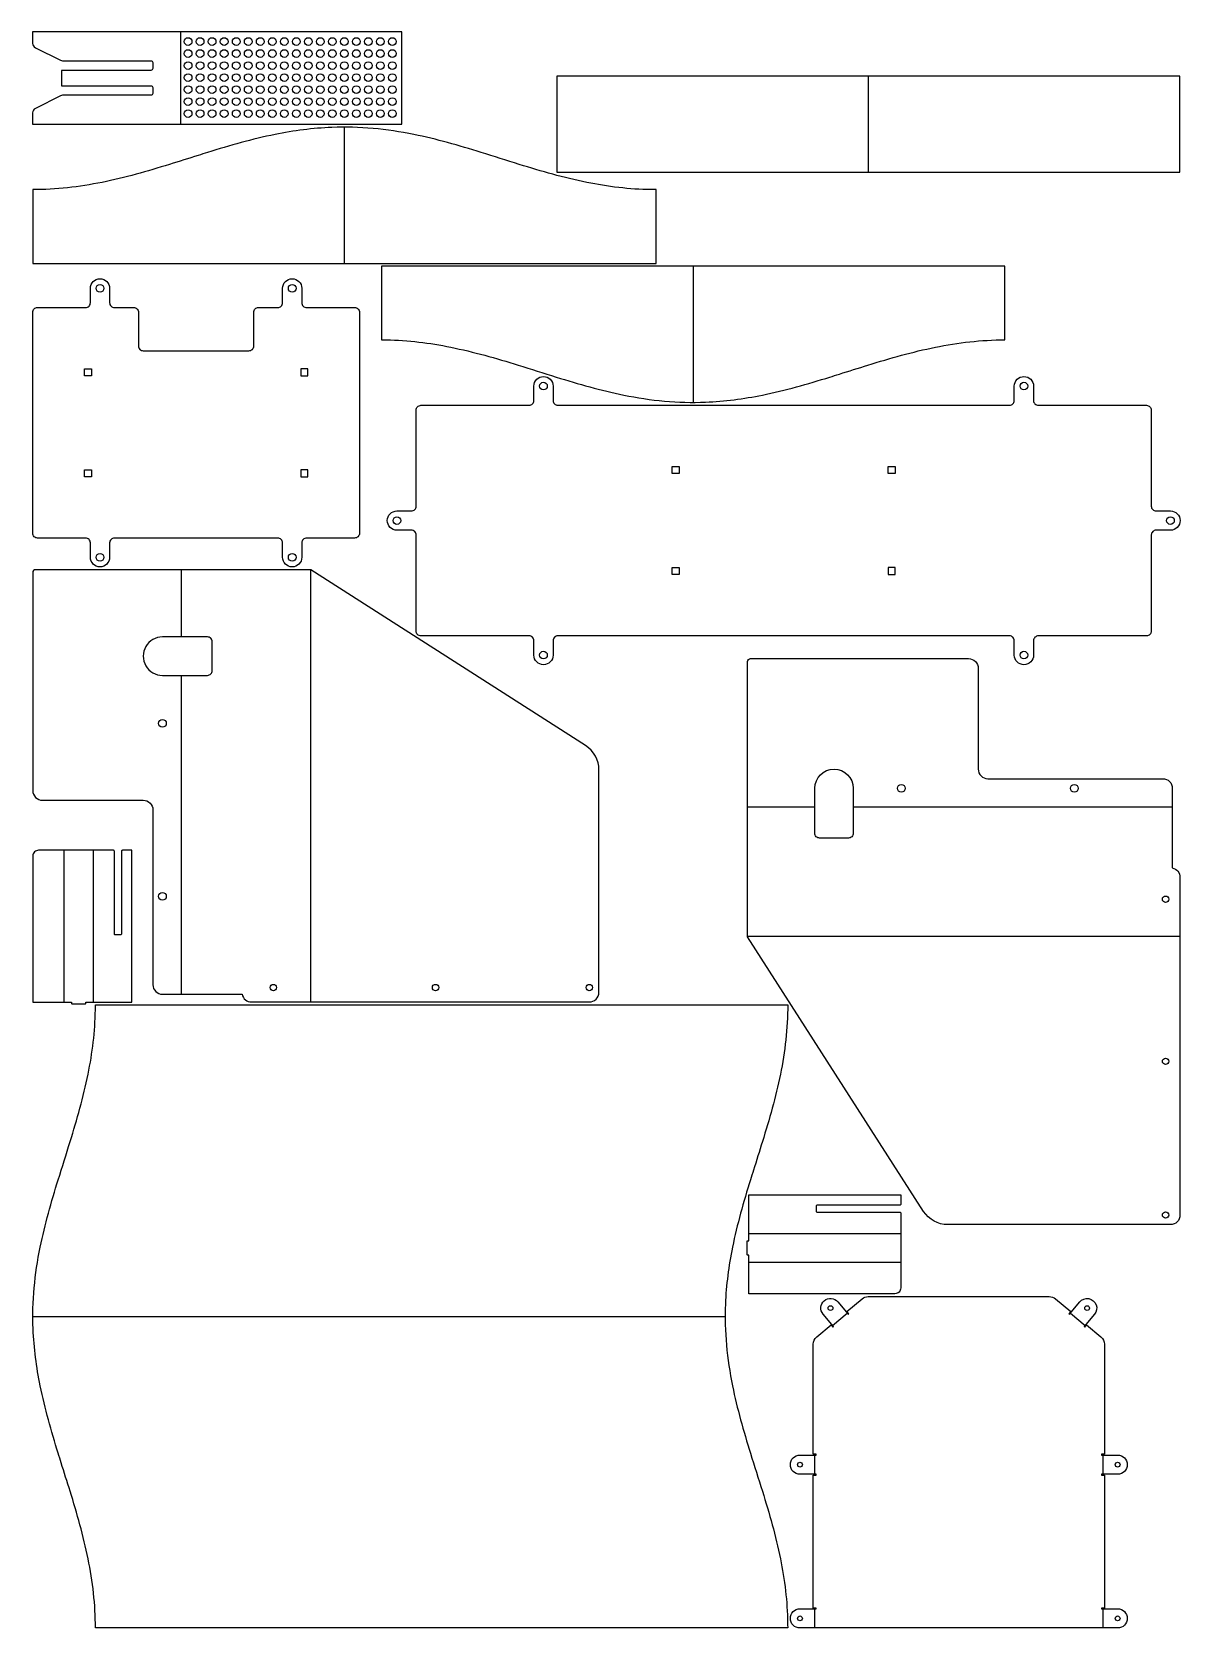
# Model space of a CAD drawing. Extents: x 4134 to 5329, y 7749 to 9410.
import ezdxf

# ---------------------------------------------------------------- set-up
doc = ezdxf.new("R2010")
doc.units = 0

# ---------------------------------------------------------------- blocks, each defined once
blk = doc.blocks.new('Part1154022609', base_point=(-175.3, 0))
at = {"layer": '1'}
blk.add_lwpolyline([(165.3, 180, -1), (165.3, 160), (148.5, 160), (148.5, 159.2), (151.5, 159.2), (151.5, 20.8), (148.5, 20.8), (148.5, 20), (165.3, 20, -1), (165.3, 0), (-165.3, 0, -1), (-165.3, 20), (-148.5, 20), (-148.5, 20.8), (-151.5, 20.8), (-151.5, 159.2), (-148.5, 159.2), (-148.5, 160), (-165.3, 160, -1), (-165.3, 180), (-148.5, 180), (-148.5, 180.8), (-151.5, 180.8), (-151.5, 295.3, -0.221695), (-147.9, 303), (-132.9, 315.6), (-131, 313.3), (-130.4, 313.8), (-141.2, 326.6, -1), (-125.9, 339.5), (-115.1, 326.6), (-114.5, 327.1), (-116.5, 329.4), (-100.7, 342.7, -0.176327), (-94.2, 345), (94.2, 345, -0.176327), (100.7, 342.7), (116.5, 329.4), (114.5, 327.1), (115.1, 326.6), (125.9, 339.5, -1), (141.2, 326.6), (130.4, 313.8), (131, 313.3), (132.9, 315.6), (147.9, 303, -0.221695), (151.5, 295.3), (151.5, 180.8), (148.5, 180.8), (148.5, 180)], format="xyb", close=True, dxfattribs=at)
for centre in [(-133.5, 333), (133.5, 333), (-165.3, 170), (165.3, 170), (-165.3, 10), (165.3, 10)]:
    blk.add_circle(centre, 2.5, dxfattribs=at)
at = {"layer": '2'}
for p, q in [((-131.5, 315), (-116.1, 327.9)), ((116.1, 327.9), (131.5, 315)), ((-150.1, 180), (-150.1, 160)), ((150.1, 160), (150.1, 180)), ((-150.1, 20), (-150.1, 0)), ((150.1, 0), (150.1, 20))]:
    blk.add_line(p, q, dxfattribs=at)
blk = doc.blocks.new('Part770253570', base_point=(-23.5, -158))
at = {"layer": '1'}
blk.add_lwpolyline([(-23.5, 0), (16.7, 0), (16.7, 1, -0.414214), (17.7, 2), (30.7, 2, -0.414214), (31.7, 1), (31.7, 0), (79.4, 0), (79.4, -158), (69.7, -158, -0.414214), (68.7, -157), (68.7, -71, 0.414214), (67.7, -70), (62.3, -70, 0.414214), (61.3, -71), (61.3, -157, -0.414214), (60.3, -158), (-17.5, -158, -0.414214), (-23.5, -152)], format="xyb", close=True, dxfattribs=at)
at = {"layer": '2'}
for p, q in [((9.1, -158), (9.1, 0)), ((39.3, 0), (39.3, -158))]:
    blk.add_line(p, q, dxfattribs=at)
blk = doc.blocks.new('Part1084609219', base_point=(0, -392.8))
at = {"layer": '1'}
blk.add_open_spline([(648.6, 392.8), (646.9, 392.7), (645.2, 392.7), (643.4, 392.7), (643.4, 392.7), (620.9, 392.4), (598.5, 389.6), (576.5, 385.1), (576.5, 385.1), (552.7, 380.3), (529.4, 373.6), (506.3, 366.4), (506.3, 366.4), (493.1, 362.3), (479.9, 358.1), (466.7, 354), (466.7, 354), (443.5, 346.8), (420.2, 340.1), (396.5, 335.3), (396.5, 335.3), (368.5, 329.6), (339.9, 326.7), (311.3, 327.9), (311.3, 327.9), (291.5, 328.7), (271.7, 331.3), (252.2, 335.3), (252.2, 335.3), (228.4, 340.1), (205.1, 346.8), (182, 354), (182, 354), (178.7, 355), (175.4, 356.1), (172.1, 357.1), (172.1, 357.1), (162.2, 360.2), (152.3, 363.4), (142.3, 366.4), (142.3, 366.4), (119.2, 373.6), (95.9, 380.3), (72.2, 385.1), (72.2, 385.1), (48.4, 390), (24.2, 392.8), (0, 392.8), (0, 392.8), (0, 152.6), (0, -87.5), (0, -327.7), (0, -327.7), (1.7, -327.7), (3.5, -327.7), (5.2, -327.7), (5.2, -327.7), (27.7, -328), (50.1, -330.8), (72.2, -335.3), (72.2, -335.3), (95.9, -340.1), (119.2, -346.8), (142.3, -354), (142.3, -354), (155.6, -358.1), (168.8, -362.3), (182, -366.4), (182, -366.4), (205.1, -373.6), (228.4, -380.3), (252.2, -385.1), (252.2, -385.1), (280.1, -390.8), (308.7, -393.7), (337.3, -392.5), (337.3, -392.5), (357.2, -391.7), (377, -389.1), (396.5, -385.1), (396.5, -385.1), (420.2, -380.3), (443.5, -373.6), (466.7, -366.4), (466.7, -366.4), (470, -365.4), (473.3, -364.4), (476.6, -363.3), (476.6, -363.3), (486.5, -360.2), (496.4, -357.1), (506.3, -354), (506.3, -354), (529.4, -346.9), (552.7, -340.1), (576.5, -335.3), (576.5, -335.3), (600.2, -330.5), (624.4, -327.6), (648.6, -327.7), (648.6, -327.7), (648.6, -87.5), (648.6, 152.6), (648.6, 392.8)], degree=3, knots=[0, 0, 0, 0, 0.038462, 0.038462, 0.038462, 0.038462, 0.076923, 0.076923, 0.076923, 0.076923, 0.115385, 0.115385, 0.115385, 0.115385, 0.153846, 0.153846, 0.153846, 0.153846, 0.192308, 0.192308, 0.192308, 0.192308, 0.230769, 0.230769, 0.230769, 0.230769, 0.269231, 0.269231, 0.269231, 0.269231, 0.307692, 0.307692, 0.307692, 0.307692, 0.346154, 0.346154, 0.346154, 0.346154, 0.384615, 0.384615, 0.384615, 0.384615, 0.423077, 0.423077, 0.423077, 0.423077, 0.461538, 0.461538, 0.461538, 0.461538, 0.5, 0.5, 0.5, 0.5, 0.538462, 0.538462, 0.538462, 0.538462, 0.576923, 0.576923, 0.576923, 0.576923, 0.615385, 0.615385, 0.615385, 0.615385, 0.653846, 0.653846, 0.653846, 0.653846, 0.692308, 0.692308, 0.692308, 0.692308, 0.730769, 0.730769, 0.730769, 0.730769, 0.769231, 0.769231, 0.769231, 0.769231, 0.807692, 0.807692, 0.807692, 0.807692, 0.846154, 0.846154, 0.846154, 0.846154, 0.884615, 0.884615, 0.884615, 0.884615, 0.923077, 0.923077, 0.923077, 0.923077, 0.961538, 0.961538, 0.961538, 0.961538, 1, 1, 1, 1], dxfattribs=at)
at = {"layer": '2'}
blk.add_line((324.3, -392.8), (324.3, 327.7), dxfattribs=at)
blk = doc.blocks.new('Part2047487443', base_point=(-225, -172.4))
at = {"layer": '1'}
for points in [[(225, 117.1), (225, -169.4, -0.414214), (222, -172.4), (-5, -172.4, -0.414214), (-15, -162.4), (-15, -57.4, 0.414214), (-25, -47.4), (-207, -47.4, -0.414214), (-217, -37.4), (-217, 45.5, -0.356394), (-225, 55.3), (-225, 406.8, -0.414214), (-215, 416.8), (16.6, 416.8, -0.255573), (41.8, 403)], [(155, 9.4), (155, -37.4, -1), (115, -37.4), (115, 9.4, -0.414214), (120, 14.4), (150, 14.4, -0.414214)]]:
    blk.add_lwpolyline(points, format="xyb", close=True, dxfattribs=at)
for centre, radius in [((-210, 406.8), 3.3), ((-210, 246.8), 3.3), ((-210, 78), 3.3), ((-115, -37.4), 4), ((65, -37.4), 4)]:
    blk.add_circle(centre, radius, dxfattribs=at)
at = {"layer": '2'}
for p, q in [((225, 116.6), (-225, 116.6)), ((-217, -17.9), (115, -17.9)), ((155, -17.9), (225, -17.9))]:
    blk.add_line(p, q, dxfattribs=at)
blk = doc.blocks.new('Part1270037262', base_point=(-23.5, -158))
at = {"layer": '1'}
blk.add_lwpolyline([(79.4, 0), (39.2, 0), (39.2, 1, 0.414214), (38.2, 2), (25.2, 2, 0.414214), (24.2, 1), (24.2, 0), (-23.5, 0), (-23.5, -158), (-13.8, -158, 0.414214), (-12.8, -157), (-12.8, -71, -0.414214), (-11.8, -70), (-6.4, -70, -0.414214), (-5.4, -71), (-5.4, -157, 0.414214), (-4.4, -158), (73.4, -158, 0.414214), (79.4, -152)], format="xyb", close=True, dxfattribs=at)
at = {"layer": '2'}
for p, q in [((16.6, -158), (16.6, 0)), ((46.8, 0), (46.8, -158))]:
    blk.add_line(p, q, dxfattribs=at)
blk = doc.blocks.new('Part880310054', base_point=(-225, -172.4))
at = {"layer": '1'}
for points in [[(-225, 117.1), (-225, -169.4, 0.414214), (-222, -172.4), (5, -172.4, 0.414214), (15, -162.4), (15, -57.4, -0.414214), (25, -47.4), (207, -47.4, 0.414214), (217, -37.4), (217, 45.5, 0.356394), (225, 55.3), (225, 406.8, 0.414214), (215, 416.8), (-16.6, 416.8, 0.255573), (-41.8, 403)], [(-155, 9.4), (-155, -37.4, 1), (-115, -37.4), (-115, 9.4, 0.414214), (-120, 14.4), (-150, 14.4, 0.414214)]]:
    blk.add_lwpolyline(points, format="xyb", close=True, dxfattribs=at)
for centre, radius in [((210, 406.8), 3.3), ((210, 246.8), 3.3), ((210, 78), 3.3), ((-65, -37.4), 4), ((115, -37.4), 4)]:
    blk.add_circle(centre, radius, dxfattribs=at)
at = {"layer": '2'}
for p, q in [((-225, 116.6), (225, 116.6)), ((-225, -17.9), (-155, -17.9)), ((-115, -17.9), (217, -17.9))]:
    blk.add_line(p, q, dxfattribs=at)
blk = doc.blocks.new('Part1893283865', base_point=(-170, -150))
at = {"layer": '1'}
blk.add_lwpolyline([(170, 115), (170, -115, -0.4142136), (165, -120), (115, -120, 0.4142136), (110, -125), (110, -140, -1), (90, -140), (90, -125, 0.4142136), (85, -120), (-85, -120, 0.4142136), (-90, -125), (-90, -140, -1), (-110, -140), (-110, -125, 0.4142136), (-115, -120), (-165, -120, -0.4142136), (-170, -115), (-170, 115, -0.4142136), (-165, 120), (-115, 120, 0.4142136), (-110, 125), (-110, 140, -1), (-90, 140), (-90, 125, 0.4142136), (-85, 120), (-65, 120, -0.4142136), (-60, 115), (-60, 80, 0.4142136), (-55, 75), (55, 75, 0.4142136), (60, 80), (60, 115, -0.4142136), (65, 120), (85, 120, 0.4142136), (90, 125), (90, 140, -1), (110, 140), (110, 125, 0.4142136), (115, 120), (165, 120, -0.4142136)], format="xyb", close=True, dxfattribs=at)
for points in [[(-108.85, 56.15), (-108.85, 48.85), (-116.15, 48.85), (-116.15, 56.15)], [(116.15, 56.15), (108.85, 56.15), (108.85, 48.85), (116.15, 48.85)], [(-108.85, -48.85), (-108.85, -56.15), (-116.15, -56.15), (-116.15, -48.85)], [(116.15, -48.85), (108.85, -48.85), (108.85, -56.15), (116.15, -56.15)]]:
    blk.add_lwpolyline(points, close=True, dxfattribs=at)
for centre in [(-100, 140), (100, 140), (-100, -140), (100, -140)]:
    blk.add_circle(centre, 4, dxfattribs=at)
blk = doc.blocks.new('Part1241498244')
at = {"layer": '1'}
blk.add_open_spline([(648.6, 76.7), (648.6, 51.1), (648.6, 25.6), (648.6, 0), (648.6, 0), (432.4, 0), (216.2, 0), (0, 0), (0, 0), (0, 25.6), (0, 51.1), (0, 76.7), (0, 76.7), (24.2, 76.6), (48.4, 79.5), (72.2, 84.3), (72.2, 84.3), (95.9, 89.1), (119.2, 95.8), (142.3, 103), (142.3, 103), (152.3, 106.1), (162.2, 109.2), (172.1, 112.3), (172.1, 112.3), (175.4, 113.4), (178.7, 114.4), (182, 115.4), (182, 115.4), (205.1, 122.6), (228.4, 129.3), (252.2, 134.1), (252.2, 134.1), (271.7, 138.1), (291.5, 140.7), (311.3, 141.5), (311.3, 141.5), (339.9, 142.7), (368.5, 139.9), (396.5, 134.1), (396.5, 134.1), (420.2, 129.3), (443.5, 122.6), (466.7, 115.4), (466.7, 115.4), (479.9, 111.3), (493.1, 107.1), (506.3, 103), (506.3, 103), (529.4, 95.8), (552.7, 89.1), (576.5, 84.3), (576.5, 84.3), (598.5, 79.8), (620.9, 77), (643.4, 76.7), (643.4, 76.7), (645.2, 76.7), (646.9, 76.7), (648.6, 76.7)], degree=3, knots=[0, 0, 0, 0, 0.066667, 0.066667, 0.066667, 0.066667, 0.133333, 0.133333, 0.133333, 0.133333, 0.2, 0.2, 0.2, 0.2, 0.266667, 0.266667, 0.266667, 0.266667, 0.333333, 0.333333, 0.333333, 0.333333, 0.4, 0.4, 0.4, 0.4, 0.466667, 0.466667, 0.466667, 0.466667, 0.533333, 0.533333, 0.533333, 0.533333, 0.6, 0.6, 0.6, 0.6, 0.666667, 0.666667, 0.666667, 0.666667, 0.733333, 0.733333, 0.733333, 0.733333, 0.8, 0.8, 0.8, 0.8, 0.866667, 0.866667, 0.866667, 0.866667, 0.933333, 0.933333, 0.933333, 0.933333, 1, 1, 1, 1], dxfattribs=at)
at = {"layer": '2'}
blk.add_line((324.3, 0), (324.3, 141.8), dxfattribs=at)
blk = doc.blocks.new('Part352481219', base_point=(-412.5, -150))
at = {"layer": '1'}
blk.add_lwpolyline([(402.5, 10, -1), (402.5, -10), (387.5, -10, 0.4142136), (382.5, -15), (382.5, -115, -0.4142136), (377.5, -120), (265, -120, 0.4142136), (260, -125), (260, -140, -1), (240, -140), (240, -125, 0.4142136), (235, -120), (-235, -120, 0.4142136), (-240, -125), (-240, -140, -1), (-260, -140), (-260, -125, 0.4142136), (-265, -120), (-377.5, -120, -0.4142136), (-382.5, -115), (-382.5, -15, 0.4142136), (-387.5, -10), (-402.5, -10, -1), (-402.5, 10), (-387.5, 10, 0.4142136), (-382.5, 15), (-382.5, 115, -0.4142136), (-377.5, 120), (-265, 120, 0.4142136), (-260, 125), (-260, 140, -1), (-240, 140), (-240, 125, 0.4142136), (-235, 120), (235, 120, 0.4142136), (240, 125), (240, 140, -1), (260, 140), (260, 125, 0.4142136), (265, 120), (377.5, 120, -0.4142136), (382.5, 115), (382.5, 15, 0.4142136), (387.5, 10)], format="xyb", close=True, dxfattribs=at)
for points in [[(-108.85, 56.15), (-108.85, 48.85), (-116.15, 48.85), (-116.15, 56.15)], [(116.15, 56.15), (116.15, 48.85), (108.85, 48.85), (108.85, 56.15)], [(-108.85, -48.85), (-108.85, -56.15), (-116.15, -56.15), (-116.15, -48.85)], [(116.15, -48.85), (108.85, -48.85), (108.85, -56.15), (116.15, -56.15)]]:
    blk.add_lwpolyline(points, close=True, dxfattribs=at)
for centre in [(-250, 140), (250, 140), (-402.5, 0), (402.5, 0), (-250, -140), (250, -140)]:
    blk.add_circle(centre, 4, dxfattribs=at)
blk = doc.blocks.new('Part383518975')
at = {"layer": '1'}
blk.add_lwpolyline([(648.6, 100), (0, 100), (0, 0), (648.6, 0)], close=True, dxfattribs=at)
at = {"layer": '2'}
blk.add_line((324.3, 0), (324.3, 100), dxfattribs=at)
blk = doc.blocks.new('Part242442393')
at = {"layer": '1'}
blk.add_open_spline([(648.6, 76.7), (648.6, 51.1), (648.6, 25.6), (648.6, 0), (648.6, 0), (432.4, 0), (216.2, 0), (0, 0), (0, 0), (0, 25.6), (0, 51.1), (0, 76.7), (0, 76.7), (24.2, 76.6), (48.4, 79.5), (72.2, 84.3), (72.2, 84.3), (95.9, 89.1), (119.2, 95.8), (142.3, 103), (142.3, 103), (152.3, 106.1), (162.2, 109.2), (172.1, 112.3), (172.1, 112.3), (175.4, 113.4), (178.7, 114.4), (182, 115.4), (182, 115.4), (205.1, 122.6), (228.4, 129.3), (252.2, 134.1), (252.2, 134.1), (271.7, 138.1), (291.5, 140.7), (311.3, 141.5), (311.3, 141.5), (339.9, 142.7), (368.5, 139.9), (396.5, 134.1), (396.5, 134.1), (420.2, 129.3), (443.5, 122.6), (466.7, 115.4), (466.7, 115.4), (479.9, 111.3), (493.1, 107.1), (506.3, 103), (506.3, 103), (529.4, 95.8), (552.7, 89.1), (576.5, 84.3), (576.5, 84.3), (598.5, 79.8), (620.9, 77), (643.4, 76.7), (643.4, 76.7), (645.2, 76.7), (646.9, 76.7), (648.6, 76.7)], degree=3, knots=[0, 0, 0, 0, 0.066667, 0.066667, 0.066667, 0.066667, 0.133333, 0.133333, 0.133333, 0.133333, 0.2, 0.2, 0.2, 0.2, 0.266667, 0.266667, 0.266667, 0.266667, 0.333333, 0.333333, 0.333333, 0.333333, 0.4, 0.4, 0.4, 0.4, 0.466667, 0.466667, 0.466667, 0.466667, 0.533333, 0.533333, 0.533333, 0.533333, 0.6, 0.6, 0.6, 0.6, 0.666667, 0.666667, 0.666667, 0.666667, 0.733333, 0.733333, 0.733333, 0.733333, 0.8, 0.8, 0.8, 0.8, 0.866667, 0.866667, 0.866667, 0.866667, 0.933333, 0.933333, 0.933333, 0.933333, 1, 1, 1, 1], dxfattribs=at)
at = {"layer": '2'}
blk.add_line((324.3, 0), (324.3, 141.8), dxfattribs=at)
blk = doc.blocks.new('Part787492096', base_point=(-230, -48))
at = {"layer": '1'}
blk.add_lwpolyline([(154.3, 48), (-230, 48), (-230, -48), (154.3, -48), (154.3, -36.1, 0.284079), (151.5, -31.6), (125.3, -18.5, 0.116434), (123.1, -18), (31.3, -18, -0.414214), (29.3, -16), (29.3, -10, -0.414214), (31.3, -8), (124.3, -8), (124.3, 8), (31.3, 8, -0.414214), (29.3, 10), (29.3, 16, -0.414214), (31.3, 18), (123.1, 18, 0.116434), (125.3, 18.5), (151.5, 31.6, 0.284079), (154.3, 36.1)], format="xyb", close=True, dxfattribs=at)
for centre in [(-220, 37), (-207.5, 37), (-195, 37), (-182.5, 37), (-170, 37), (-157.5, 37), (-145, 37), (-132.5, 37), (-120, 37), (-107.5, 37), (-95, 37), (-82.5, 37), (-70, 37), (-57.5, 37), (-45, 37), (-32.5, 37), (-20, 37), (-7.5, 37), (-220, 24.5), (-207.5, 24.5), (-195, 24.5), (-182.5, 24.5), (-170, 24.5), (-157.5, 24.5), (-145, 24.5), (-132.5, 24.5), (-120, 24.5), (-107.5, 24.5), (-95, 24.5), (-82.5, 24.5), (-70, 24.5), (-57.5, 24.5), (-45, 24.5), (-32.5, 24.5), (-20, 24.5), (-7.5, 24.5), (-220, 12), (-220, -0.5), (-207.5, 12), (-207.5, -0.5), (-195, 12), (-195, -0.5), (-182.5, 12), (-182.5, -0.5), (-170, 12), (-170, -0.5), (-157.5, 12), (-157.5, -0.5), (-145, 12), (-145, -0.5), (-132.5, 12), (-132.5, -0.5), (-120, 12), (-120, -0.5), (-107.5, 12), (-107.5, -0.5), (-95, 12), (-95, -0.5), (-82.5, 12), (-82.5, -0.5), (-70, 12), (-70, -0.5), (-57.5, 12), (-57.5, -0.5), (-45, 12), (-45, -0.5), (-32.5, 12), (-32.5, -0.5), (-20, 12), (-20, -0.5), (-7.5, 12), (-7.5, -0.5), (-220, -13), (-207.5, -13), (-195, -13), (-182.5, -13), (-170, -13), (-157.5, -13), (-145, -13), (-132.5, -13), (-120, -13), (-107.5, -13), (-95, -13), (-82.5, -13), (-70, -13), (-57.5, -13), (-45, -13), (-32.5, -13), (-20, -13), (-7.5, -13), (-220, -25.5), (-207.5, -25.5), (-195, -25.5), (-182.5, -25.5), (-170, -25.5), (-157.5, -25.5), (-145, -25.5), (-132.5, -25.5), (-120, -25.5), (-107.5, -25.5), (-95, -25.5), (-82.5, -25.5), (-70, -25.5), (-57.5, -25.5), (-45, -25.5), (-32.5, -25.5), (-20, -25.5), (-7.5, -25.5), (-220, -38), (-207.5, -38), (-195, -38), (-182.5, -38), (-170, -38), (-157.5, -38), (-145, -38), (-132.5, -38), (-120, -38), (-107.5, -38), (-95, -38), (-82.5, -38), (-70, -38), (-57.5, -38), (-45, -38), (-32.5, -38), (-20, -38), (-7.5, -38)]:
    blk.add_circle(centre, 4, dxfattribs=at)
at = {"layer": '2'}
blk.add_line((0.1, 48), (0.1, -48), dxfattribs=at)

msp = doc.modelspace()

# ---------------------------------------------------------------- block references
at = {"layer": '1'}
for name, p, rotation in [('Part787492096', (4519.3, 9410.4), 180), ('Part880310054', (4135.1, 8850.6), 269.999999977959), ('Part2047487443', (5329, 8758), 180)]:
    msp.add_blockref(name, p, dxfattribs=dict(at, rotation=rotation))
for name, p in [('Part1893283865', (4135.1, 8853.5)), ('Part352481219', (4504.1, 8751.7)), ('Part1154022609', (4923.5, 7748.9))]:
    msp.add_blockref(name, p, dxfattribs=at)
at = {"layer": '2'}
for name, p in [('Part383518975', (4680.4, 9264.3)), ('Part242442393', (4135.1, 9169.5))]:
    msp.add_blockref(name, p, dxfattribs=at)
for name, p, rotation in [('Part1241498244', (5146.6, 9166.5), 180), ('Part1270037262', (4238.1, 8558.5), 180), ('Part1084609219', (4135.2, 8397.5), 269.999999977959), ('Part770253570', (5038.4, 8096.9), 90.0000001836389)]:
    msp.add_blockref(name, p, dxfattribs=dict(at, rotation=rotation))

doc.saveas('drawing.dxf')
